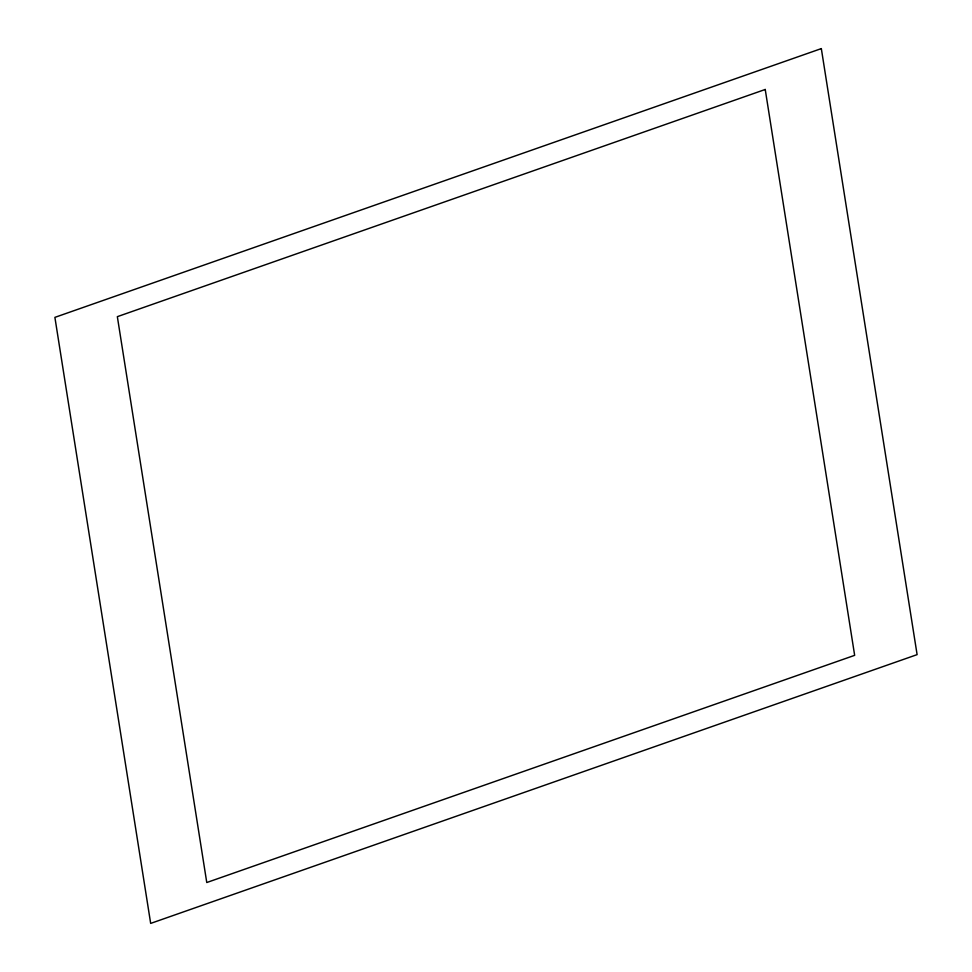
<?xml version="1.0" encoding="UTF-8"?>
<svg xmlns="http://www.w3.org/2000/svg" width="972" height="972" viewBox="0 0 972 972"><rect width="100%" height="100%" fill="white"/><g stroke="black" fill="none" stroke-linecap="round" stroke-linejoin="round"><path stroke-width="1.46" d="M821.328 48.6L54.894 317.37L150.672 923.4L917.106 654.63L821.328 48.6M765.231 89.473L117.345 316.665L206.769 882.527L854.655 655.335L765.231 89.473"/></g></svg>
